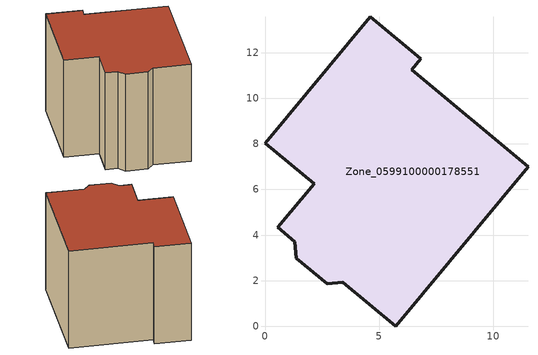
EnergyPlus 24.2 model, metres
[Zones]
Zone_0599100000178551
 floor ground (C_G): 1.37,2.99 1.31,3.71 0.56,4.34 2.16,6.24 0,8.03 4.61,13.58 6.83,11.72 6.43,11.25 11.53,7 5.73,0 3.42,1.94 2.73,1.86 z0
 wall outside (C_F): 1.31,3.71 1.37,2.99 2.73,1.86 3.42,1.94 5.73,0 11.53,7 6.43,11.25 6.83,11.72 4.61,13.58 0,8.03 2.16,6.24 0.56,4.34 1.31,3.71 z0:8.66
 roof outside (C_R): 11.53,7 6.43,11.25 6.83,11.72 4.61,13.58 0,8.03 2.16,6.24 0.56,4.34 1.31,3.71 1.37,2.99 2.73,1.86 3.42,1.94 5.73,0 z8.66
[BUILDING]
Pand.0599100000178551: North Axis=0; Terrain=City; Loads Convergence Tolerance Value=0.04; Temperature Convergence Tolerance Value=0.4; Solar Distribution=FullExterior; Maximum Number of Warmup Days=25; Minimum Number of Warmup Days=1
[Site:Location]
Rotterdam.The.Hague.AP_ZH_NLD Design_Conditions: Latitude=51.96; Longitude=4.45; Time Zone=1; Elevation=-4.5
[SITE:GROUNDTEMPERATURE:BUILDINGSURFACE]
18, 18, 18, 18, 18, 18, 18, 18, 18, 18, 18, 18
[MATERIAL] Thermal Absorptance=0.9; Solar Absorptance=0.7; Visible Absorptance=0.7
Name | Roughness | Thickness | Conductivity | Density | Specific Heat
G.TC.1946 | MediumSmooth | 0.15 | 1 | 540 | 1210
F.TC.1946 | Rough | 0.3 | 0.857143 | 1920 | 840
R.TC.1946 | MediumRough | 0.2 | 0.909091 | 1500 | 1000
[CONSTRUCTION]
C_G: G.TC.1946
C_F: F.TC.1946
C_R: R.TC.1946
[ZONE]
Zone_0599100000178551: Type=1; Multiplier=1; Ceiling Height=Autocalculate; Volume=Autocalculate; Floor Area=autocalculate; Part of Total Floor Area=Yes
[ZONEINFILTRATION:DESIGNFLOWRATE]
Infil_Zone_0599100000178551: Zone or ZoneList or Space or SpaceList=Zone_0599100000178551; Schedule=AlwaysOn; Design Flow Rate Calculation Method=Flow/Area; Flow Rate per Floor Area=0.003; Constant Term Coefficient=1; Temperature Term Coefficient=0; Velocity Term Coefficient=0; Velocity Squared Term Coefficient=0
[HVACTEMPLATE:ZONE:IDEALLOADSAIRSYSTEM]
Zone_0599100000178551: Maximum Heating Supply Air Temperature=50; Minimum Cooling Supply Air Temperature=13; Maximum Heating Supply Air Humidity Ratio=0.0156; Minimum Cooling Supply Air Humidity Ratio=0.0077; Heating Limit=NoLimit; Cooling Limit=NoLimit; Dehumidification Control Type=ConstantSensibleHeatRatio; Cooling Sensible Heat Ratio=0.7; Dehumidification Setpoint=60; Humidification Control Type=None; Humidification Setpoint=30; Outdoor Air Method=None; Outdoor Air Flow Rate per Person=0.00944; Outdoor Air Flow Rate per Zone Floor Area=0; Outdoor Air Flow Rate per Zone=0; Demand Controlled Ventilation Type=None; Outdoor Air Economizer Type=NoEconomizer; Heat Recovery Type=None; Sensible Heat Recovery Effectiveness=0.7; Latent Heat Recovery Effectiveness=0.65
[ZONECONTROL:THERMOSTAT]
ThermostatControl_Zone_0599100000178551: Zone or ZoneList=Zone_0599100000178551; Control Type Schedule=DualSetpointControlType; Control 1=Thermostat_Zone_0599100000178551; Temperature Difference Between Cutout And Setpoint=0
[THERMOSTATSETPOINT:DUALSETPOINT]
Thermostat_Zone_0599100000178551: Heating Setpoint Temperature Schedule=HeatingSetpoint_Zone_0599100000178551; Cooling Setpoint Temperature Schedule=CoolingSetpoint_Zone_0599100000178551
[SCHEDULE:COMPACT]
HeatingSetpoint_Zone_0599100000178551: Through: 12/31, For: AllDays, Until: 24:00, 21
CoolingSetpoint_Zone_0599100000178551: Through: 12/31, For: AllDays, Until: 24:00, 24
DualSetpointControlType: Through: 12/31, For: AllDays, Until: 24:00, 4
AlwaysOn: Through: 12/31, For: AllDays, Until: 24:00, 1
